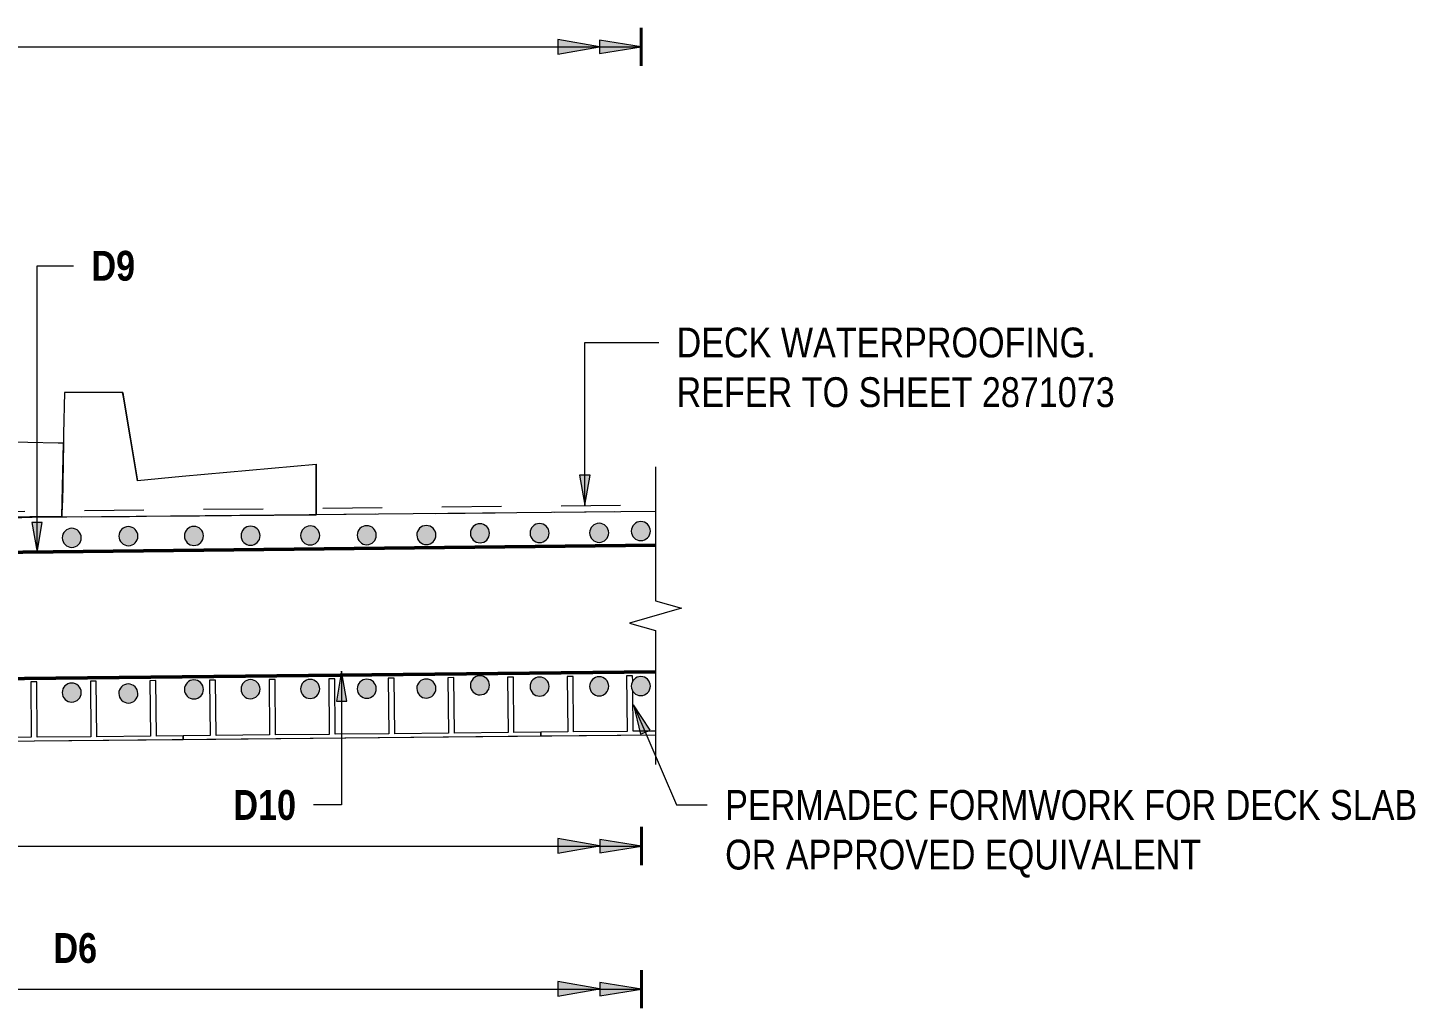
# Model space of a CAD drawing. Header units: metres. Extents: x 577 to 630, y 3 to 1710.
# Drawn here: x 609.58 to 611.912, y 18.444 to 20.088 of the extents above; entities that cross this region are included whole.
import ezdxf

# ---------------------------------------------------------------- set-up
doc = ezdxf.new("R2010")
doc.units = ezdxf.units.M
doc.linetypes.add('JacobsDash', pattern=[0.0045, 0.003, -0.0015])
for name, color, linetype, lineweight in [('D-BDGE', 7, 'Continuous', 13), ('D-BDGE-FLOOR', 7, 'Continuous', 50), ('D-BDGE-FLOOR-HID', 7, 'JacobsDash', 18), ('D-BDGE-FRAMING', 7, 'Continuous', 50), ('D-BDGE-LINE', 7, 'Continuous', 9), ('D-ENHA-GEN-LINE', 7, 'Continuous', 9), ('D-ENHA-TEXT', 7, 'Continuous', 9)]:
    doc.layers.add(name, color=color, linetype=linetype, lineweight=lineweight)
doc.styles.add('Arial Narrow_2', font='ARIALN.TTF', dxfattribs={"height": 0.05})
doc.styles.add('Arial Narrow_B_1', font='ARIALNB.TTF', dxfattribs={"height": 0.05})

# ---------------------------------------------------------------- blocks, each defined once
blk = doc.blocks.new('07_STR_DPS_PermadecPanel - 07_STR_DPS_PermadecPanel-5973115-DRG-1095 SECTION 1')
at = {"layer": 'D-BDGE-FRAMING', "lineweight": 13}
for p, q in [((-1685.4408, 18.9882), (-1685.4508, 18.9881)), ((-1685.4508, 18.9881), (-1685.4498, 18.8951)), ((-1685.4398, 18.8952), (-1685.4408, 18.9882)), ((-1685.3408, 18.9892), (-1685.3508, 18.9891)), ((-1685.3508, 18.9891), (-1685.3499, 18.8961)), ((-1685.3399, 18.8962), (-1685.3408, 18.9892)), ((-1685.2408, 18.9902), (-1685.2508, 18.9901)), ((-1685.2508, 18.9901), (-1685.2499, 18.8971)), ((-1685.2399, 18.8972), (-1685.2408, 18.9902)), ((-1685.1408, 18.9912), (-1685.1508, 18.9911)), ((-1685.1508, 18.9911), (-1685.1499, 18.8981)), ((-1685.1399, 18.8982), (-1685.1408, 18.9912)), ((-1685.0408, 18.9922), (-1685.0508, 18.9921)), ((-1685.0508, 18.9921), (-1685.0499, 18.8991)), ((-1685.0399, 18.8992), (-1685.0408, 18.9922)), ((-1684.9408, 18.9932), (-1684.9508, 18.9931)), ((-1684.9508, 18.9931), (-1684.9499, 18.9001)), ((-1684.9399, 18.9002), (-1684.9408, 18.9932)), ((-1685.4498, 18.8951), (-1685.4948, 18.8946)), ((-1685.4948, 18.8886), (-1684.8948, 18.8946)), ((-1685.4948, 18.8946), (-1685.4948, 18.8886)), ((-1685.3499, 18.8961), (-1685.4398, 18.8952)), ((-1685.2499, 18.8971), (-1685.3399, 18.8962)), ((-1685.1499, 18.8981), (-1685.2399, 18.8972)), ((-1685.0499, 18.8991), (-1685.1399, 18.8982)), ((-1684.9499, 18.9001), (-1685.0399, 18.8992)), ((-1684.8949, 18.9006), (-1684.9399, 18.9002)), ((-1684.8948, 18.8946), (-1684.8949, 18.9006))]:
    blk.add_line(p, q, dxfattribs=at)
blk = doc.blocks.new('07_STR_DPS_PermadecPanel - 07_STR_DPS_PermadecPanel-V17-DRG-1095 SECTION 1')
at = {"layer": 'D-BDGE-FRAMING', "lineweight": 13}
for p, q in [((-1684.8408, 18.9942), (-1684.8508, 18.9941)), ((-1684.8508, 18.9941), (-1684.8498, 18.9011)), ((-1684.8398, 18.9012), (-1684.8408, 18.9942)), ((-1684.7408, 18.9952), (-1684.7508, 18.9951)), ((-1684.7508, 18.9951), (-1684.7499, 18.9021)), ((-1684.7399, 18.9022), (-1684.7408, 18.9952)), ((-1684.6408, 18.9962), (-1684.6508, 18.9961)), ((-1684.6508, 18.9961), (-1684.6499, 18.9031)), ((-1684.6399, 18.9032), (-1684.6408, 18.9962)), ((-1684.5408, 18.9972), (-1684.5508, 18.9971)), ((-1684.5508, 18.9971), (-1684.5499, 18.9041)), ((-1684.5399, 18.9042), (-1684.5408, 18.9972)), ((-1684.4408, 18.9982), (-1684.4508, 18.9981)), ((-1684.4508, 18.9981), (-1684.4499, 18.9051)), ((-1684.4399, 18.9052), (-1684.4408, 18.9982)), ((-1684.3408, 18.9992), (-1684.3508, 18.9991)), ((-1684.3508, 18.9991), (-1684.3499, 18.9061)), ((-1684.3399, 18.9062), (-1684.3408, 18.9992)), ((-1684.8498, 18.9011), (-1684.8948, 18.9006)), ((-1684.8948, 18.8946), (-1684.2948, 18.9006)), ((-1684.8948, 18.9006), (-1684.8948, 18.8946)), ((-1684.7499, 18.9021), (-1684.8398, 18.9012)), ((-1684.6499, 18.9031), (-1684.7399, 18.9022)), ((-1684.5499, 18.9041), (-1684.6399, 18.9032)), ((-1684.4499, 18.9051), (-1684.5399, 18.9042)), ((-1684.3499, 18.9061), (-1684.4399, 18.9052)), ((-1684.2949, 18.9066), (-1684.3399, 18.9062)), ((-1684.2948, 18.9006), (-1684.2949, 18.9066))]:
    blk.add_line(p, q, dxfattribs=at)
blk = doc.blocks.new('07_STR_DPS_PermadecPanel - 07_STR_DPS_PermadecPanel-5973118-DRG-1095 SECTION 1')
at = {"layer": 'D-BDGE-FRAMING', "lineweight": 13}
for p, q in [((-1684.2408, 19.0002), (-1684.2508, 19.0001)), ((-1684.2508, 19.0001), (-1684.2498, 18.9071)), ((-1684.2398, 18.9072), (-1684.2408, 19.0002)), ((-1684.1408, 19.0011), (-1684.1508, 19.0011)), ((-1684.1508, 19.0011), (-1684.1499, 18.9081)), ((-1684.1407, 18.9923), (-1684.1408, 19.0011)), ((-1684.1399, 18.9082), (-1684.1405, 18.9755)), ((-1684.2498, 18.9071), (-1684.2948, 18.9066)), ((-1684.2948, 18.9066), (-1684.2948, 18.9006)), ((-1684.2948, 18.9006), (-1684.1022, 18.9025)), ((-1684.1499, 18.9081), (-1684.2398, 18.9072)), ((-1684.1022, 18.9085), (-1684.1399, 18.9082))]:
    blk.add_line(p, q, dxfattribs=at)
blk = doc.blocks.new('Floors 6 - Floors 6-5450700-DRG-1095 SECTION 1')
at = {"layer": 'D-BDGE-FLOOR', "color": 252, "lineweight": 13, "true_color": 0x888888}
for p, q in [((-1685.0628, 19.4767), (-1685.0943, 19.4766)), ((-1685.0939, 19.4767), (-1685.0943, 19.4766)), ((-1684.9953, 19.4688), (-1684.9966, 19.4767)), ((-1684.9963, 19.4767), (-1684.9966, 19.4767)), ((-1684.9963, 19.4767), (-1684.9949, 19.4688)), ((-1684.6716, 19.3561), (-1684.672, 19.356)), ((-1684.672, 19.2711), (-1684.672, 19.356)), ((-1684.6716, 19.3561), (-1684.6716, 19.2718))]:
    blk.add_line(p, q, dxfattribs=at)
at = {"layer": 'D-BDGE-FLOOR', "color": 252, "lineweight": 13, "true_color": 0x888888, "flags": 128}
for points in [[(-1685.0943, 19.4766), (-1685.0957, 19.407), (-1685.0971, 19.3374), (-1685.0984, 19.2678)], [(-1684.9966, 19.4767), (-1685.0297, 19.4767), (-1685.0628, 19.4767)], [(-1684.9718, 19.3286), (-1684.9835, 19.3987), (-1684.9953, 19.4688)], [(-1684.9949, 19.4688), (-1684.9832, 19.3987), (-1684.9714, 19.3286)], [(-1684.672, 19.356), (-1684.747, 19.3492), (-1684.8219, 19.3423), (-1684.8968, 19.3354), (-1684.9718, 19.3286)], [(-1685.0984, 19.2678), (-1685.0274, 19.2683), (-1684.9851, 19.2686)], [(-1684.9651, 19.2688), (-1684.9563, 19.2689), (-1684.8852, 19.2694), (-1684.8141, 19.27), (-1684.7431, 19.2705), (-1684.672, 19.2711)]]:
    blk.add_lwpolyline(points, dxfattribs=at)
at = {"layer": 'D-BDGE-FLOOR-HID', "color": 252, "lineweight": 13, "true_color": 0x888888}
for p, q in [((-1684.9966, 19.4767), (-1684.9964, 19.4767)), ((-1684.672, 19.356), (-1684.6717, 19.3561)), ((-1684.9851, 19.2686), (-1684.9652, 19.2688)), ((-1684.672, 19.2711), (-1684.6716, 19.2711)), ((-1684.6718, 19.2711), (-1684.6719, 19.2711)), ((-1684.6716, 19.2717), (-1684.6716, 19.2711))]:
    blk.add_line(p, q, dxfattribs=at)
blk = doc.blocks.new('CS_DET_Reinf_Bar Section_Solid - Reo Dot 32-6113454-DRG-1095 SECTION 1')
at = {"layer": 'D-BDGE-LINE'}
blk.add_hatch(color=256, dxfattribs=at).paths.add_polyline_path([(-1688.7919, 18.942), (-1688.7878, 18.9426), (-1688.7839, 18.9441), (-1688.7806, 18.9467), (-1688.7781, 18.95), (-1688.7765, 18.9539), (-1688.7759, 18.958), (-1688.7765, 18.9621), (-1688.7781, 18.966), (-1688.7806, 18.9693), (-1688.7839, 18.9719), (-1688.7878, 18.9735), (-1688.7919, 18.974), (-1688.7961, 18.9735), (-1688.7999, 18.9719), (-1688.8033, 18.9693), (-1688.8058, 18.966), (-1688.8074, 18.9621), (-1688.8079, 18.958), (-1688.8074, 18.9539), (-1688.8058, 18.95), (-1688.8033, 18.9467), (-1688.7999, 18.9441), (-1688.7961, 18.9426)])
for start, end in [(0, 180), (180, 0)]:
    blk.add_arc((-1688.7919, 18.958), 0.016, start, end, dxfattribs=at)
blk = doc.blocks.new('SC_DET_BREAK LINE - Std Break-6477917-DRG-1095 SECTION 1')
at = {"layer": 'D-BDGE-LINE', "lineweight": 13}
for p, q in [((-1684.1022, 19.3521), (-1684.1022, 19.1273)), ((-1684.1022, 19.1273), (-1684.0585, 19.1148)), ((-1684.0585, 19.1148), (-1684.146, 19.0898)), ((-1684.146, 19.0898), (-1684.1022, 19.0773)), ((-1684.1022, 19.0773), (-1684.1022, 18.8525))]:
    blk.add_line(p, q, dxfattribs=at)
blk = doc.blocks.new('CS_Reinforcement Extents Dim - CS_Reinforcement Extents Dim-6477365-DRG-1095 SECTION 1')
at = {"layer": 'D-BDGE-LINE'}
for points in [[(-1686.5412, 20.0451), (-1686.5412, 20.0674), (-1686.6112, 20.0563)], [(-1684.1962, 20.0451), (-1684.1262, 20.0563), (-1684.1962, 20.0674)]]:
    blk.add_hatch(color=256, dxfattribs=at).paths.add_polyline_path(points)
at = {"layer": 'D-BDGE-LINE', "lineweight": 40}
for p, q in [((-1686.6112, 20.0245), (-1686.6112, 20.0883)), ((-1684.1262, 20.0243), (-1684.1262, 20.0883))]:
    blk.add_line(p, q, dxfattribs=at)
at = {"layer": 'D-BDGE-LINE', "lineweight": 18}
for p, q in [((-1686.5412, 20.0674), (-1686.6112, 20.0563)), ((-1686.6112, 20.0563), (-1686.5412, 20.0451)), ((-1686.5412, 20.0451), (-1686.5412, 20.0674)), ((-1686.5412, 20.0563), (-1684.1262, 20.0563)), ((-1684.1962, 20.0674), (-1684.1962, 20.0451)), ((-1684.1262, 20.0563), (-1684.1962, 20.0674)), ((-1684.1962, 20.0451), (-1684.1262, 20.0563))]:
    blk.add_line(p, q, dxfattribs=at)
blk = doc.blocks.new('CS_Reinforcement Extents Dim - CS_Reinforcement Extents Dim-6477462-DRG-1095 SECTION 1')
at = {"layer": 'D-BDGE-LINE'}
for points in [[(-1686.5207, 18.4646), (-1686.5207, 18.4869), (-1686.5907, 18.4757)], [(-1684.1957, 18.4646), (-1684.1257, 18.4757), (-1684.1957, 18.4869)]]:
    blk.add_hatch(color=256, dxfattribs=at).paths.add_polyline_path(points)
at = {"layer": 'D-BDGE-LINE', "lineweight": 40}
for p, q in [((-1686.5907, 18.444), (-1686.5907, 18.5077)), ((-1684.1257, 18.4437), (-1684.1257, 18.5077))]:
    blk.add_line(p, q, dxfattribs=at)
at = {"layer": 'D-BDGE-LINE', "lineweight": 18}
for p, q in [((-1686.5207, 18.4869), (-1686.5907, 18.4757)), ((-1686.5907, 18.4757), (-1686.5207, 18.4646)), ((-1686.5207, 18.4646), (-1686.5207, 18.4869)), ((-1686.5207, 18.4757), (-1684.1257, 18.4757)), ((-1684.1957, 18.4869), (-1684.1957, 18.4646)), ((-1684.1257, 18.4757), (-1684.1957, 18.4869)), ((-1684.1957, 18.4646), (-1684.1257, 18.4757))]:
    blk.add_line(p, q, dxfattribs=at)
blk = doc.blocks.new('CS_Arrowhead - CS_Arrowhead-2458042-DRG-1095 SECTION 1')
at = {"layer": 'D-ENHA-GEN-LINE'}
blk.add_hatch(color=256, dxfattribs=at).paths.add_polyline_path([(-1684.2662, 20.0439), (-1684.2662, 20.0686), (-1684.1962, 20.0563)])
at = {"layer": 'D-ENHA-GEN-LINE', "lineweight": 13}
for p, q in [((-1684.1962, 20.0563), (-1684.2662, 20.0686)), ((-1684.2662, 20.0686), (-1684.2662, 20.0439)), ((-1684.2662, 20.0439), (-1684.1962, 20.0563))]:
    blk.add_line(p, q, dxfattribs=at)

msp = doc.modelspace()

# ---------------------------------------------------------------- hatches: boundary and pattern name
at = {"layer": 'D-ENHA-TEXT'}
for points in [[(610.5148, 19.2877), (610.5236, 19.3377), (610.506, 19.3377)], [(609.5955, 19.2085), (609.6043, 19.2585), (609.5867, 19.2585)], [(610.1067, 19.009), (610.0978, 18.959), (610.1155, 18.959)], [(610.5963, 18.9526), (610.608, 18.9032), (610.6242, 18.9102)]]:
    msp.add_hatch(color=256, dxfattribs=at).paths.add_polyline_path(points)

# ---------------------------------------------------------------- linework, layer by layer
at = {"layer": 'D-BDGE', "linetype": 'JacobsDash', "lineweight": 18}
msp.add_line((605.8751, 19.2399), (610.6335, 19.2883), dxfattribs=at)
at = {"layer": 'D-BDGE', "lineweight": 18}
msp.add_line((605.8752, 19.2299), (610.6336, 19.2777), dxfattribs=at)
at = {"layer": 'D-BDGE', "lineweight": 50}
for p, q in [((608.1247, 19.1926), (610.6336, 19.2205)), ((608.1247, 18.9809), (610.6338, 19.008))]:
    msp.add_line(p, q, dxfattribs=at)
at = {"layer": 'D-BDGE-FLOOR', "color": 252, "lineweight": 13, "true_color": 0x888888}
for p, q in [((609.6312, 19.3917), (605.8336, 19.4661)), ((609.6398, 19.3916), (609.6312, 19.3917)), ((609.6374, 19.269), (609.6398, 19.3916)), ((605.8753, 19.2301), (609.6374, 19.269))]:
    msp.add_line(p, q, dxfattribs=at)
at = {"layer": 'D-BDGE-FLOOR', "lineweight": 13, "flags": 128}
msp.add_lwpolyline([(605.2671, 18.8488), (606.7083, 18.8632), (608.1494, 18.8776), (609.5906, 18.892), (610.6336, 18.9025)], dxfattribs=at)
at = {"layer": 'D-BDGE-FLOOR-HID', "color": 252, "lineweight": 13, "true_color": 0x888888}
for p, q in [((609.6402, 19.3916), (609.6378, 19.2691)), ((609.6399, 19.3916), (609.6401, 19.3916)), ((609.6402, 19.3916), (609.6399, 19.3916)), ((609.6376, 19.2691), (609.6375, 19.2691)), ((609.6375, 19.269), (609.6378, 19.2691))]:
    msp.add_line(p, q, dxfattribs=at)
at = {"layer": 'D-BDGE-FLOOR-HID', "lineweight": 13}
for p, q in [((609.7681, 19.2688), (610.0638, 19.2718)), ((610.0639, 19.2718), (610.0642, 19.2718)), ((610.0643, 19.2718), (610.6336, 19.2775))]:
    msp.add_line(p, q, dxfattribs=at)
at = {"layer": 'D-BDGE-FLOOR-HID', "lineweight": 13, "flags": 128}
msp.add_lwpolyline([(605.8703, 19.2298), (606.7086, 19.2382), (608.1497, 19.2526), (609.5908, 19.2671), (609.7227, 19.2684)], dxfattribs=at)
at = {"layer": 'D-ENHA-TEXT'}
for p, q in [((609.5955, 19.6891), (609.6569, 19.6891)), ((609.5955, 19.2085), (609.5955, 19.6891)), ((610.5148, 19.5604), (610.6388, 19.5604)), ((610.5148, 19.2877), (610.5148, 19.5604)), ((610.5236, 19.3377), (610.506, 19.3377)), ((610.506, 19.3377), (610.5148, 19.2877)), ((610.5148, 19.2877), (610.5236, 19.3377)), ((609.6043, 19.2585), (609.5867, 19.2585)), ((609.5867, 19.2585), (609.5955, 19.2085)), ((609.5955, 19.2085), (609.6043, 19.2585)), ((610.1067, 19.009), (610.0978, 18.959)), ((610.1155, 18.959), (610.1067, 19.009)), ((610.1067, 19.009), (610.1067, 18.7847)), ((610.0978, 18.959), (610.1155, 18.959)), ((610.5963, 18.9526), (610.608, 18.9032)), ((610.6242, 18.9102), (610.5963, 18.9526)), ((610.5963, 18.9526), (610.6687, 18.7847)), ((610.608, 18.9032), (610.6242, 18.9102)), ((610.0609, 18.7847), (610.0596, 18.7847)), ((610.1067, 18.7847), (610.0609, 18.7847)), ((610.6687, 18.7847), (610.7203, 18.7847))]:
    msp.add_line(p, q, dxfattribs=at)

# ---------------------------------------------------------------- block references
at = {"layer": 'D-BDGE-FLOOR-HID', "color": 252, "lineweight": 13, "true_color": 0x888888}
msp.add_blockref('Floors 6 - Floors 6-5450700-DRG-1095 SECTION 1', (2294.7358, 0), dxfattribs=at)
at = {"layer": 'D-BDGE-FRAMING', "lineweight": 13}
for name in ['07_STR_DPS_PermadecPanel - 07_STR_DPS_PermadecPanel-5973115-DRG-1095 SECTION 1', '07_STR_DPS_PermadecPanel - 07_STR_DPS_PermadecPanel-V17-DRG-1095 SECTION 1', '07_STR_DPS_PermadecPanel - 07_STR_DPS_PermadecPanel-5973118-DRG-1095 SECTION 1']:
    msp.add_blockref(name, (2294.7358, 0), dxfattribs=at)
at = {"layer": 'D-BDGE-LINE'}
for name, p in [('CS_Reinforcement Extents Dim - CS_Reinforcement Extents Dim-6477365-DRG-1095 SECTION 1', (2294.7358, 0)), ('SC_DET_BREAK LINE - Std Break-6477917-DRG-1095 SECTION 1', (2294.7358, 0)), ('CS_Reinforcement Extents Dim - CS_Reinforcement Extents Dim-6477462-DRG-1095 SECTION 1', (2294.7358, 0.24)), ('CS_Reinforcement Extents Dim - CS_Reinforcement Extents Dim-6477462-DRG-1095 SECTION 1', (2294.7358, 0))]:
    msp.add_blockref(name, p, dxfattribs=at)
for p, rotation in [((2299.4607, 6.7194), 0.2182613267174817), ((2298.5057, 6.7081), 0.2182613267174817), ((2298.6007, 6.7109), 0.2182613267174817), ((2298.7107, 6.7113), 0.2182613267174817), ((2298.8057, 6.7117), 0.2182613267174817), ((2298.9057, 6.7121), 0.2182613267174817), ((2299.0007, 6.7125), 0.2182613267174817), ((2299.1007, 6.7128), 0.2182613267174817), ((2299.1907, 6.7157), 0.2182613267174817), ((2299.2907, 6.7161), 0.2182613267174817), ((2299.3907, 6.7165), 0.2182613267174817), ((2298.5446, 13.9544), 0.472899583949959), ((2298.6396, 13.9528), 0.472899583949959), ((2298.7107, 6.4538), 0.2182613267174817), ((2298.8057, 6.4542), 0.2182613267174817), ((2298.9057, 6.4546), 0.2182613267174817), ((2299.0007, 6.455), 0.2182613267174817), ((2299.1007, 6.4553), 0.2182613267174817), ((2299.1907, 6.4607), 0.2182613267174817), ((2299.2907, 6.4586), 0.2182613267174817), ((2299.3907, 6.459), 0.2182613267174817), ((2299.4607, 6.4594), 0.2182613267174817)]:
    msp.add_blockref('CS_DET_Reinf_Bar Section_Solid - Reo Dot 32-6113454-DRG-1095 SECTION 1', p, dxfattribs=dict(at, rotation=rotation))
at = {"layer": 'D-ENHA-GEN-LINE'}
for p in [(2294.7358, 0), (2294.7358, -1.34), (2294.7358, -1.58)]:
    msp.add_blockref('CS_Arrowhead - CS_Arrowhead-2458042-DRG-1095 SECTION 1', p, dxfattribs=at)

# ---------------------------------------------------------------- texts
at = {"layer": 'D-ENHA-TEXT', "insert": (609.6869, 19.7141), "char_height": 0.05, "attachment_point": 1, "style": 'Arial Narrow_B_1', "bg_fill": 3, "box_fill_scale": 1, "bg_fill_color": 256, "bg_fill_transparency": 0}
msp.add_mtext('D9', dxfattribs=at)
at = {"layer": 'D-ENHA-TEXT', "char_height": 0.05, "attachment_point": 1, "style": 'Arial Narrow_2', "bg_fill": 3, "box_fill_scale": 1, "bg_fill_color": 256, "bg_fill_true_color": 13158600, "bg_fill_transparency": 0}
for s, insert in [('DECK WATERPROOFING.', (610.6688, 19.5854)), ('REFER TO SHEET 2871073', (610.6688, 19.5021)), ('PERMADEC FORMWORK FOR DECK SLAB', (610.7503, 18.8097)), ('OR APPROVED EQUIVALENT', (610.7503, 18.7264))]:
    msp.add_mtext(s, dxfattribs=dict(at, insert=insert))

# ---------------------------------------------------------------- next in the draw order: texts
at = {"layer": 'D-ENHA-TEXT', "insert": (609.9251, 18.8097), "char_height": 0.05, "attachment_point": 1, "style": 'Arial Narrow_B_1', "bg_fill": 3, "box_fill_scale": 1, "bg_fill_color": 256, "bg_fill_transparency": 0}
msp.add_mtext('D10', dxfattribs=at)
at = {"layer": 'D-ENHA-TEXT', "insert": (609.6231, 18.5697), "char_height": 0.05, "attachment_point": 1, "style": 'Arial Narrow_B_1', "bg_fill": 3, "box_fill_scale": 1, "bg_fill_color": 256, "bg_fill_true_color": 13158600, "bg_fill_transparency": 0}
msp.add_mtext('D6', dxfattribs=at)

doc.saveas('drawing.dxf')
